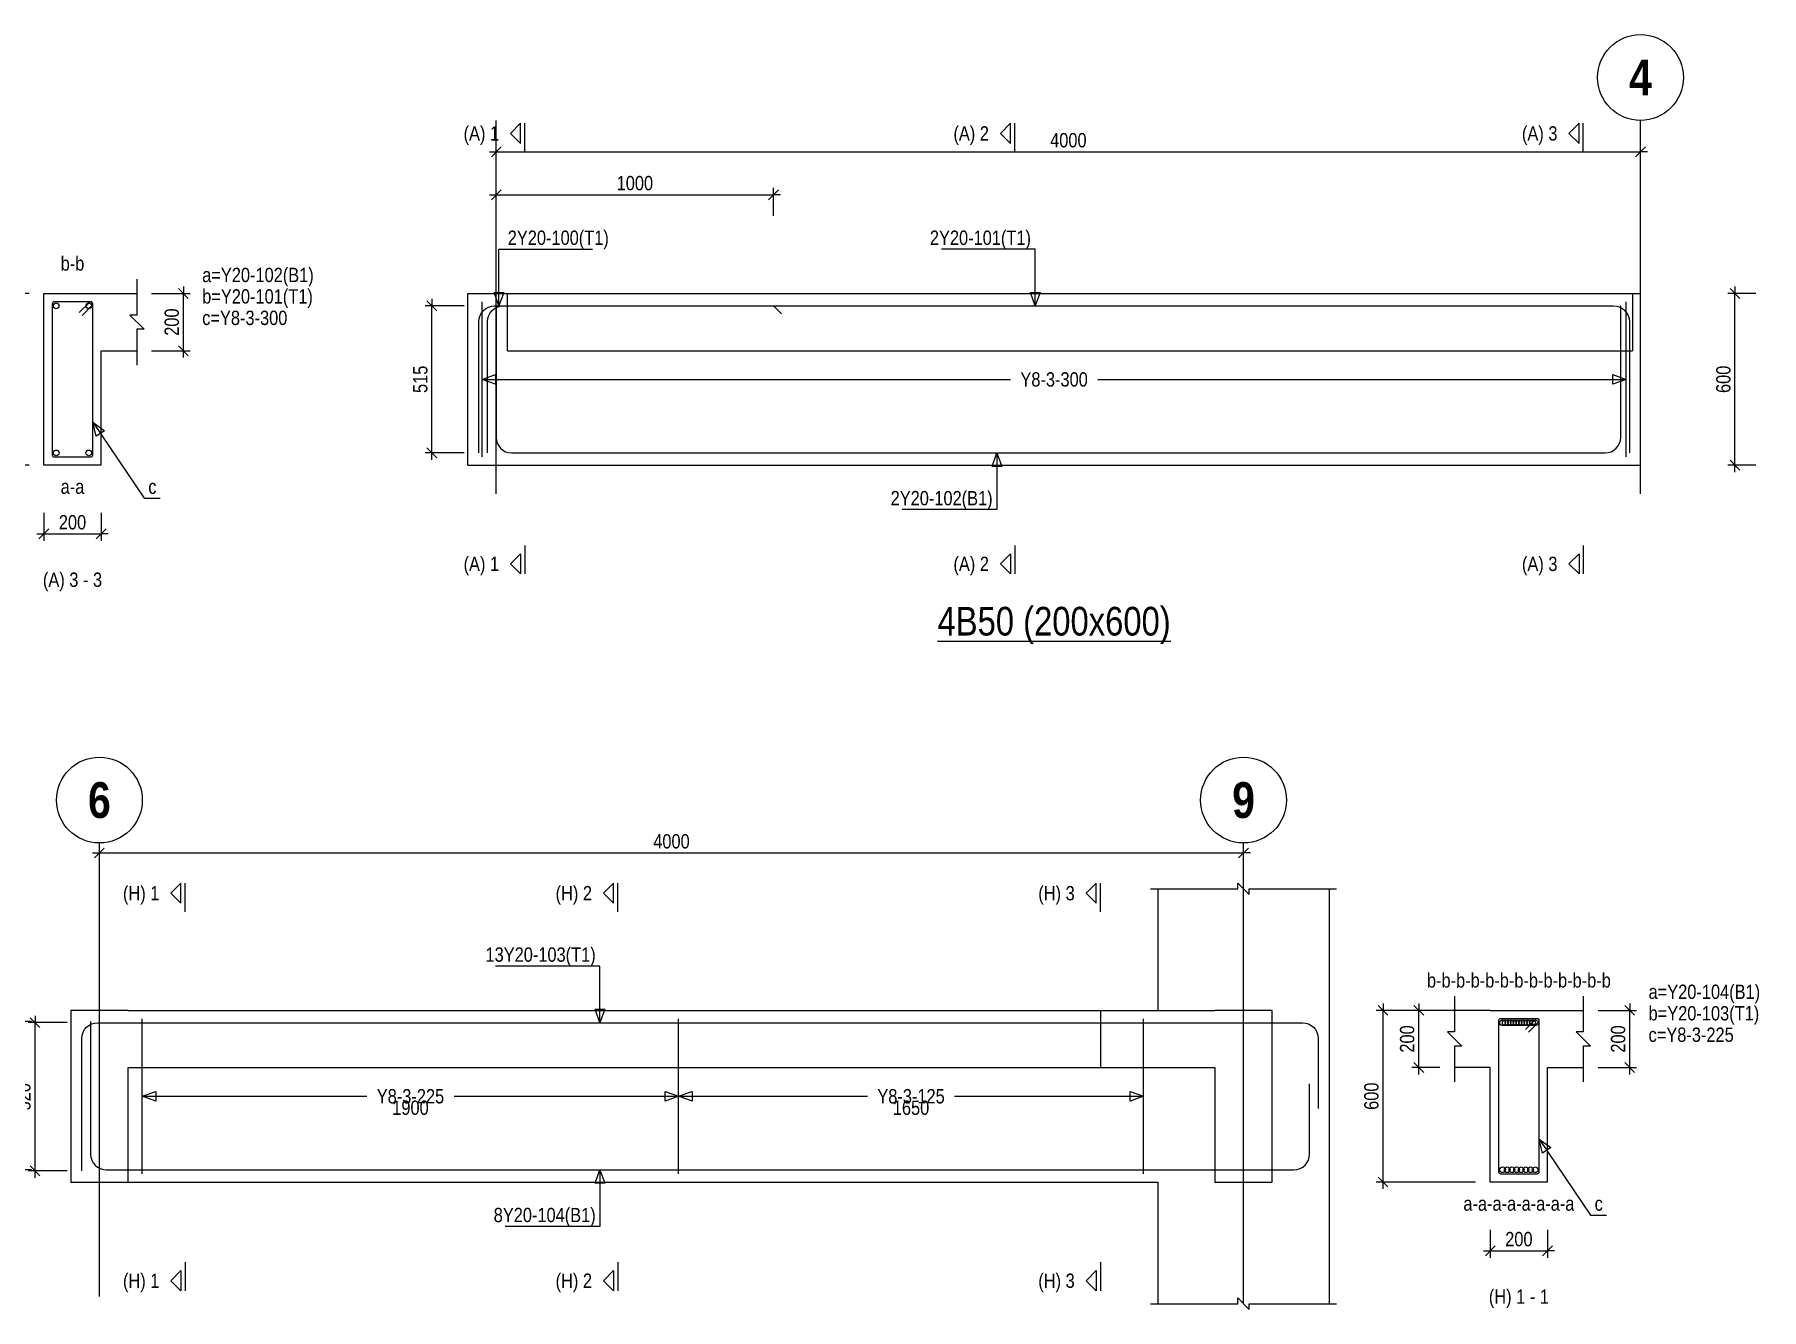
# Model space of a CAD drawing. Extents: x 0 to 206258, y -403073 to 0.
# Drawn here: x 27556 to 39630, y -369754 to -360844 of the extents above; entities that cross this region are included whole.
import ezdxf
from ezdxf.enums import TextEntityAlignment as Align
from ezdxf.lldxf.tags import DXFTag

# ---------------------------------------------------------------- set-up
doc = ezdxf.new("R2010")
doc.units = 0
doc.header["$LTSCALE"] = 1000
for name, color, linetype in [('Axis Circle(Dir 2)', 150, 'Continuous'), ('Axis Label(Dir 1)', 7, 'Continuous'), ('Axis Line(Dir 2)', 150, 'CENTER2'), ('Break Line', 5, 'Continuous'), ('Dimension Line', 5, 'Continuous'), ('Dimension Text', 5, 'Continuous'), ('Front Elevation Line', 40, 'Continuous'), ('Leader Line', 5, 'Continuous'), ('Link Line', 3, 'Continuous'), ('Rebar Kink', 4, 'Continuous'), ('Rebar Label', 6, 'Continuous'), ('Rebar Line', 7, 'Continuous'), ('Section Label', 1, 'Continuous'), ('Section Line', 1, 'Continuous'), ('Top Rebar Label', 6, 'Continuous'), ('Top Rebar Line', 7, 'Continuous')]:
    doc.layers.add(name, color=color, linetype=linetype)
for name, color, linetype, true_color in [('Back Elevation Line', 191, 'HIDDEN2', 0xd4aaff), ('Beam Label(D)', 94, 'Continuous', 0x008100), ('Beam Line(D)', 112, 'Continuous', 0x00bd5e), ('Link Label', 94, 'Continuous', 0x008100)]:
    doc.layers.add(name, color=color, linetype=linetype, true_color=true_color)
doc.styles.add('Axis Label(Dir 1)', font='ARIALNB.TTF', dxfattribs={"height": 250})
doc.styles.add('Beam Label(D)', font='ARIALN.TTF', dxfattribs={"height": 200})
doc.styles.add('Dimension Text', font='ARIALN.TTF', dxfattribs={"height": 100})
doc.styles.add('Link Label', font='ARIALN.TTF', dxfattribs={"height": 100})
doc.styles.add('Rebar Label', font='ARIALN.TTF', dxfattribs={"height": 100})
doc.styles.add('Section Label', font='ARIALN.TTF', dxfattribs={"height": 100})
doc.styles.add('Top Rebar Label', font='ARIALN.TTF', dxfattribs={"height": 100})
tags = doc.linetypes.add('CENTER2', pattern=[1.125, 0.75, -0.125, 0.125, -0.125]).pattern_tags.tags
tags[10:11] = [DXFTag(74, 4), DXFTag(75, 0), DXFTag(340, '0'), DXFTag(46, 0.0), DXFTag(50, 0.0), DXFTag(44, 0.0), DXFTag(45, 0.0)]
tags[8:9] = [DXFTag(74, 4), DXFTag(75, 0), DXFTag(340, '0'), DXFTag(46, 0.0), DXFTag(50, 0.0), DXFTag(44, 0.0), DXFTag(45, 0.0)]
tags[6:7] = [DXFTag(74, 4), DXFTag(75, 0), DXFTag(340, '0'), DXFTag(46, 0.0), DXFTag(50, 0.0), DXFTag(44, 0.0), DXFTag(45, 0.0)]
tags[4:5] = [DXFTag(74, 4), DXFTag(75, 0), DXFTag(340, '0'), DXFTag(46, 0.0), DXFTag(50, 0.0), DXFTag(44, 0.0), DXFTag(45, 0.0)]
tags = doc.linetypes.add('HIDDEN2', pattern=[0.1875, 0.125, -0.0625]).pattern_tags.tags
tags[6:7] = [DXFTag(74, 4), DXFTag(75, 0), DXFTag(340, '0'), DXFTag(46, 0.0), DXFTag(50, 0.0), DXFTag(44, 0.0), DXFTag(45, 0.0)]
tags[4:5] = [DXFTag(74, 4), DXFTag(75, 0), DXFTag(340, '0'), DXFTag(46, 0.0), DXFTag(50, 0.0), DXFTag(44, 0.0), DXFTag(45, 0.0)]
doc.dimstyles.new('BEAM', dxfattribs={"dimtxt": 100, "dimasz": 30, "dimexe": 48.3, "dimexo": 103.5, "dimgap": 30, "dimtad": 1, "dimtoh": 1, "dimdec": 1, "dimlfac": 0.5, "dimdsep": 46, "dimtxsty": 'Dimension Text', "dimblk": 'PCDIM_TICK', "dimcen": 0.09, "dimclrd": 5, "dimclre": 5, "dimclrt": 5, "dimadec": 1, "dimazin": 0, "dimtp": 1, "dimtm": 1, "dimtfac": 1, "dimtdec": 4, "dimtofl": 0, "dimtmove": 0, "dimatfit": 3, "dimfxl": 1, "dimtolj": 1, "dimtzin": 0, "dimarcsym": 0})

# ---------------------------------------------------------------- blocks, each defined once
blk = doc.blocks.new('PCDIM_TICK')
at = {"layer": 'Dimension Line', "color": 0, "transparency": 33554687}
for p, q in [((1.15, 1.15), (-1.15, -1.15)), ((1.61, 0), (0, 0))]:
    blk.add_line(p, q, dxfattribs=at)
blk = doc.blocks.new('*U4277')
at = {"layer": 'Dimension Line', "color": 5, "true_color": 0x0000ff, "transparency": 16777216}
for p, q in [((28374, -362654), (28644, -362654)), ((28596, -363054), (28596, -362654)), ((28374, -363054), (28644, -363054))]:
    blk.add_line(p, q, dxfattribs=at)
at = {"layer": 'Dimension Line', "color": 5, "true_color": 0x0000ff, "transparency": 16777216, "xscale": 30, "yscale": 30}
for p, rotation in [((28596, -362654), 89.99999999999447), ((28596, -363054), 269.9999999999834)]:
    blk.add_blockref('PCDIM_TICK', p, dxfattribs=dict(at, rotation=rotation))
at = {"layer": 'Dimension Line', "color": 5, "true_color": 0x0000ff, "transparency": 16777216, "insert": (28566, -362854), "char_height": 100, "width": 182.77, "attachment_point": 8, "rotation": 90, "style": 'Dimension Text'}
blk.add_mtext('200', dxfattribs=at)
blk = doc.blocks.new('*U4278')
at = {"layer": 'Dimension Line', "color": 5, "true_color": 0x0000ff, "transparency": 16777216}
for p, q in [((27517, -362654), (27323, -362654)), ((27371, -363854), (27371, -362654)), ((27517, -363854), (27323, -363854))]:
    blk.add_line(p, q, dxfattribs=at)
at = {"layer": 'Dimension Line', "color": 5, "true_color": 0x0000ff, "transparency": 16777216, "xscale": 30, "yscale": 30}
for p, rotation in [((27371, -362654), 89.99999999999447), ((27371, -363854), 269.9999999999834)]:
    blk.add_blockref('PCDIM_TICK', p, dxfattribs=dict(at, rotation=rotation))
at = {"layer": 'Dimension Line', "color": 5, "true_color": 0x0000ff, "transparency": 16777216, "insert": (27341, -363254), "char_height": 100, "width": 181.97, "attachment_point": 8, "rotation": 90, "style": 'Dimension Text'}
blk.add_mtext('600', dxfattribs=at)
blk = doc.blocks.new('*U4279')
at = {"layer": 'Dimension Line', "color": 5, "true_color": 0x0000ff, "transparency": 16777216}
for p, q in [((27621, -364188), (27621, -364383)), ((28021, -364188), (28021, -364383)), ((27621, -364334), (28021, -364334))]:
    blk.add_line(p, q, dxfattribs=at)
at = {"layer": 'Dimension Line', "color": 5, "true_color": 0x0000ff, "transparency": 16777216, "xscale": 30, "yscale": 30, "rotation": 180.0000000000004}
blk.add_blockref('PCDIM_TICK', (27621, -364334), dxfattribs=at)
at = {"layer": 'Dimension Line', "color": 5, "true_color": 0x0000ff, "transparency": 16777216, "xscale": 30, "yscale": 30}
blk.add_blockref('PCDIM_TICK', (28021, -364334), dxfattribs=at)
at = {"layer": 'Dimension Line', "color": 5, "true_color": 0x0000ff, "transparency": 16777216, "insert": (27821, -364304), "char_height": 100, "width": 182.77, "attachment_point": 8, "style": 'Dimension Text'}
blk.add_mtext('200', dxfattribs=at)
blk = doc.blocks.new('*U4280')
at = {"layer": 'Dimension Line', "color": 5, "true_color": 0x0000ff, "transparency": 16777216}
for p, q in [((30784, -362111), (30784, -361916)), ((30784, -361964), (32722, -361964)), ((32722, -362111), (32722, -361916))]:
    blk.add_line(p, q, dxfattribs=at)
at = {"layer": 'Dimension Line', "color": 5, "true_color": 0x0000ff, "transparency": 16777216, "xscale": 30, "yscale": 30, "rotation": 180.0000000000004}
blk.add_blockref('PCDIM_TICK', (30784, -361964), dxfattribs=at)
at = {"layer": 'Dimension Line', "color": 5, "true_color": 0x0000ff, "transparency": 16777216, "xscale": 30, "yscale": 30}
blk.add_blockref('PCDIM_TICK', (32722, -361964), dxfattribs=at)
at = {"layer": 'Dimension Line', "color": 5, "true_color": 0x0000ff, "transparency": 16777216, "insert": (31753, -361934), "char_height": 100, "width": 238.4, "attachment_point": 8, "style": 'Dimension Text'}
blk.add_mtext('1000', dxfattribs=at)
blk = doc.blocks.new('*U4281')
at = {"layer": 'Dimension Line', "color": 5, "true_color": 0x0000ff, "transparency": 16777216}
for p, q in [((30559, -362740), (30286, -362740)), ((30334, -363768), (30334, -362740)), ((30559, -363768), (30286, -363768))]:
    blk.add_line(p, q, dxfattribs=at)
at = {"layer": 'Dimension Line', "color": 5, "true_color": 0x0000ff, "transparency": 16777216, "xscale": 30, "yscale": 30}
for p, rotation in [((30334, -362740), 89.99999999999447), ((30334, -363768), 269.9999999999834)]:
    blk.add_blockref('PCDIM_TICK', p, dxfattribs=dict(at, rotation=rotation))
at = {"layer": 'Dimension Line', "color": 5, "true_color": 0x0000ff, "transparency": 16777216, "insert": (30304, -363254), "char_height": 100, "width": 182.37, "attachment_point": 8, "rotation": 90, "style": 'Dimension Text'}
blk.add_mtext('515', dxfattribs=at)
blk = doc.blocks.new('*U4282')
at = {"layer": 'Dimension Line', "color": 5, "true_color": 0x0000ff, "transparency": 16777216}
for p, q in [((30784, -361811), (30784, -361616)), ((38784, -361811), (38784, -361616)), ((30784, -361664), (38784, -361664))]:
    blk.add_line(p, q, dxfattribs=at)
at = {"layer": 'Dimension Line', "color": 5, "true_color": 0x0000ff, "transparency": 16777216, "xscale": 30, "yscale": 30, "rotation": 180.0000000000004}
blk.add_blockref('PCDIM_TICK', (30784, -361664), dxfattribs=at)
at = {"layer": 'Dimension Line', "color": 5, "true_color": 0x0000ff, "transparency": 16777216, "xscale": 30, "yscale": 30}
blk.add_blockref('PCDIM_TICK', (38784, -361664), dxfattribs=at)
at = {"layer": 'Dimension Line', "color": 5, "true_color": 0x0000ff, "transparency": 16777216, "insert": (34784, -361634), "char_height": 100, "width": 249.2, "attachment_point": 8, "style": 'Dimension Text'}
blk.add_mtext('4000', dxfattribs=at)
blk = doc.blocks.new('*U4284')
at = {"layer": 'Dimension Line', "color": 5, "true_color": 0x0000ff, "transparency": 16777216}
for p, q in [((39591, -362654), (39396, -362654)), ((39445, -363854), (39445, -362654)), ((39591, -363854), (39396, -363854))]:
    blk.add_line(p, q, dxfattribs=at)
at = {"layer": 'Dimension Line', "color": 5, "true_color": 0x0000ff, "transparency": 16777216, "xscale": 30, "yscale": 30}
for p, rotation in [((39445, -362654), 89.99999999999447), ((39445, -363854), 269.9999999999834)]:
    blk.add_blockref('PCDIM_TICK', p, dxfattribs=dict(at, rotation=rotation))
at = {"layer": 'Dimension Line', "color": 5, "true_color": 0x0000ff, "transparency": 16777216, "insert": (39415, -363254), "char_height": 100, "width": 181.97, "attachment_point": 8, "rotation": 90, "style": 'Dimension Text'}
blk.add_mtext('600', dxfattribs=at)
blk = doc.blocks.new('*U4322')
at = {"layer": 'Dimension Line', "color": 5, "true_color": 0x0000ff, "transparency": 16777216}
for p, q in [((27784, -367750), (27511, -367750)), ((27559, -368786), (27559, -367750)), ((27784, -368786), (27511, -368786))]:
    blk.add_line(p, q, dxfattribs=at)
at = {"layer": 'Dimension Line', "color": 5, "true_color": 0x0000ff, "transparency": 16777216, "xscale": 30, "yscale": 30}
for p, rotation in [((27559, -367750), 89.99999999999447), ((27559, -368786), 269.9999999999834)]:
    blk.add_blockref('PCDIM_TICK', p, dxfattribs=dict(at, rotation=rotation))
at = {"layer": 'Dimension Line', "color": 5, "true_color": 0x0000ff, "transparency": 16777216, "insert": (27529, -368268), "char_height": 100, "width": 181.5, "attachment_point": 8, "rotation": 90, "style": 'Dimension Text'}
blk.add_mtext('520', dxfattribs=at)
blk = doc.blocks.new('*U4323')
at = {"layer": 'Dimension Line', "color": 5, "true_color": 0x0000ff, "transparency": 16777216}
for p, q in [((27534, -367742), (27261, -367742)), ((27309, -368778), (27309, -367742)), ((27534, -368778), (27261, -368778))]:
    blk.add_line(p, q, dxfattribs=at)
at = {"layer": 'Dimension Line', "color": 5, "true_color": 0x0000ff, "transparency": 16777216, "xscale": 30, "yscale": 30}
for p, rotation in [((27309, -367742), 89.99999999999447), ((27309, -368778), 269.9999999999834)]:
    blk.add_blockref('PCDIM_TICK', p, dxfattribs=dict(at, rotation=rotation))
at = {"layer": 'Dimension Line', "color": 5, "true_color": 0x0000ff, "transparency": 16777216, "insert": (27279, -368260), "char_height": 100, "width": 181.5, "attachment_point": 8, "rotation": 90, "style": 'Dimension Text'}
blk.add_mtext('520', dxfattribs=at)
blk = doc.blocks.new('*U4324')
at = {"layer": 'Dimension Line', "color": 5, "true_color": 0x0000ff, "transparency": 16777216}
for p, q in [((28009, -366711), (28009, -366516)), ((28009, -366564), (36009, -366564)), ((36009, -366711), (36009, -366516))]:
    blk.add_line(p, q, dxfattribs=at)
at = {"layer": 'Dimension Line', "color": 5, "true_color": 0x0000ff, "transparency": 16777216, "xscale": 30, "yscale": 30, "rotation": 180.0000000000004}
blk.add_blockref('PCDIM_TICK', (28009, -366564), dxfattribs=at)
at = {"layer": 'Dimension Line', "color": 5, "true_color": 0x0000ff, "transparency": 16777216, "xscale": 30, "yscale": 30}
blk.add_blockref('PCDIM_TICK', (36009, -366564), dxfattribs=at)
at = {"layer": 'Dimension Line', "color": 5, "true_color": 0x0000ff, "transparency": 16777216, "insert": (32009, -366534), "char_height": 100, "width": 249.2, "attachment_point": 8, "style": 'Dimension Text'}
blk.add_mtext('4000', dxfattribs=at)
blk = doc.blocks.new('*U4325')
at = {"layer": 'Dimension Line', "color": 5, "true_color": 0x0000ff, "transparency": 16777216}
for p, q in [((38488, -367664), (38757, -367664)), ((38709, -368064), (38709, -367664)), ((38488, -368064), (38757, -368064))]:
    blk.add_line(p, q, dxfattribs=at)
at = {"layer": 'Dimension Line', "color": 5, "true_color": 0x0000ff, "transparency": 16777216, "xscale": 30, "yscale": 30}
for p, rotation in [((38709, -367664), 89.99999999999447), ((38709, -368064), 269.9999999999834)]:
    blk.add_blockref('PCDIM_TICK', p, dxfattribs=dict(at, rotation=rotation))
at = {"layer": 'Dimension Line', "color": 5, "true_color": 0x0000ff, "transparency": 16777216, "insert": (38679, -367864), "char_height": 100, "width": 182.77, "attachment_point": 8, "rotation": 90, "style": 'Dimension Text'}
blk.add_mtext('200', dxfattribs=at)
blk = doc.blocks.new('*U4326')
at = {"layer": 'Dimension Line', "color": 5, "true_color": 0x0000ff, "transparency": 16777216}
for p, q in [((37381, -367664), (37186, -367664)), ((37234, -368064), (37234, -367664)), ((37381, -368064), (37186, -368064))]:
    blk.add_line(p, q, dxfattribs=at)
at = {"layer": 'Dimension Line', "color": 5, "true_color": 0x0000ff, "transparency": 16777216, "xscale": 30, "yscale": 30}
for p, rotation in [((37234, -367664), 89.99999999999447), ((37234, -368064), 269.9999999999834)]:
    blk.add_blockref('PCDIM_TICK', p, dxfattribs=dict(at, rotation=rotation))
at = {"layer": 'Dimension Line', "color": 5, "true_color": 0x0000ff, "transparency": 16777216, "insert": (37204, -367864), "char_height": 100, "width": 182.77, "attachment_point": 8, "rotation": 90, "style": 'Dimension Text'}
blk.add_mtext('200', dxfattribs=at)
blk = doc.blocks.new('*U4327')
at = {"layer": 'Dimension Line', "color": 5, "true_color": 0x0000ff, "transparency": 16777216}
for p, q in [((37631, -367664), (36936, -367664)), ((36984, -368864), (36984, -367664)), ((37631, -368864), (36936, -368864))]:
    blk.add_line(p, q, dxfattribs=at)
at = {"layer": 'Dimension Line', "color": 5, "true_color": 0x0000ff, "transparency": 16777216, "xscale": 30, "yscale": 30}
for p, rotation in [((36984, -367664), 89.99999999999447), ((36984, -368864), 269.9999999999834)]:
    blk.add_blockref('PCDIM_TICK', p, dxfattribs=dict(at, rotation=rotation))
at = {"layer": 'Dimension Line', "color": 5, "true_color": 0x0000ff, "transparency": 16777216, "insert": (36954, -368264), "char_height": 100, "width": 181.97, "attachment_point": 8, "rotation": 90, "style": 'Dimension Text'}
blk.add_mtext('600', dxfattribs=at)
blk = doc.blocks.new('*U4328')
at = {"layer": 'Dimension Line', "color": 5, "true_color": 0x0000ff, "transparency": 16777216}
for p, q in [((37734, -369198), (37734, -369393)), ((38134, -369198), (38134, -369393)), ((37734, -369344), (38134, -369344))]:
    blk.add_line(p, q, dxfattribs=at)
at = {"layer": 'Dimension Line', "color": 5, "true_color": 0x0000ff, "transparency": 16777216, "xscale": 30, "yscale": 30, "rotation": 180.0000000000004}
blk.add_blockref('PCDIM_TICK', (37734, -369344), dxfattribs=at)
at = {"layer": 'Dimension Line', "color": 5, "true_color": 0x0000ff, "transparency": 16777216, "xscale": 30, "yscale": 30}
blk.add_blockref('PCDIM_TICK', (38134, -369344), dxfattribs=at)
at = {"layer": 'Dimension Line', "color": 5, "true_color": 0x0000ff, "transparency": 16777216, "insert": (37934, -369314), "char_height": 100, "width": 182.77, "attachment_point": 8, "style": 'Dimension Text'}
blk.add_mtext('200', dxfattribs=at)

msp = doc.modelspace()

# ---------------------------------------------------------------- linework, layer by layer
at = {"layer": 'Axis Circle(Dir 2)', "transparency": 33554687}
for centre in [(38784.411, -361144.284), (28009.055, -366194.284), (36009.055, -366194.284)]:
    msp.add_circle(centre, 300, dxfattribs=at)
at = {"layer": 'Axis Line(Dir 2)', "transparency": 33554687}
for points in [[(30784.411, -364054.284), (30784.411, -361444.284)], [(38784.411, -364054.284), (38784.411, -361444.284)], [(28009.055, -369664.284), (28009.055, -366494.284)], [(36009.055, -369714.284), (36009.055, -366494.284)]]:
    msp.add_lwpolyline(points, dxfattribs=at)
at = {"layer": 'Back Elevation Line', "transparency": 33554687}
for points in [[(30862.227, -363054.284), (30862.227, -362654.284), (38728.321, -362654.284), (38728.321, -363054.284)], [(30862.227, -363054.284), (38728.321, -363054.284)], [(28209.055, -367664.284), (27809.055, -367664.284)], [(27809.055, -367664.284), (27809.055, -368864.284)], [(28209.055, -367664.284), (35009.055, -367664.284), (35009.055, -368064.284)], [(28209.055, -368864.284), (28209.055, -368064.284)], [(28209.055, -368064.284), (35009.055, -368064.284)], [(27809.055, -368864.284), (28209.055, -368864.284)]]:
    msp.add_lwpolyline(points, dxfattribs=at)
at = {"layer": 'Beam Line(D)', "transparency": 33554687}
for points in [[(27620.978, -362654.284), (28020.978, -362654.284)], [(28020.978, -363854.284), (27620.978, -363854.284), (27620.978, -362654.284)], [(28020.978, -362654.284), (28020.978, -362654.284)], [(28020.978, -362654.284), (28270.978, -362654.284)], [(30584.411, -362654.284), (38784.411, -362654.284)], [(30584.411, -363854.284), (30584.411, -362654.284)], [(38784.411, -362654.284), (38784.411, -362654.284)], [(28020.978, -363854.284), (28020.978, -363054.284), (28270.978, -363054.284)], [(30584.411, -363854.284), (38784.411, -363854.284)], [(38784.411, -363854.284), (38784.411, -363854.284)], [(35409.055, -366814.284), (35409.055, -367664.284)], [(36609.055, -367664.284), (36609.055, -366814.284)], [(27809.055, -367664.284), (27809.055, -368864.284)], [(28209.055, -367664.284), (27809.055, -367664.284)], [(28209.055, -367664.284), (35409.055, -367664.284)], [(36609.055, -369714.284), (36609.055, -367664.284)], [(37734.055, -367664.284), (37484.055, -367664.284)], [(37734.055, -367664.284), (38134.055, -367664.284)], [(37734.055, -367664.284), (37734.055, -367664.284)], [(38134.055, -367664.284), (38134.055, -367664.284)], [(38134.055, -367664.284), (38384.055, -367664.284)], [(38134.055, -368864.284), (37734.055, -368864.284), (37734.055, -368064.284), (37484.055, -368064.284)], [(38134.055, -368864.284), (38134.055, -368064.284), (38384.055, -368064.284)], [(27809.055, -368864.284), (28209.055, -368864.284)], [(28209.055, -368864.284), (35409.055, -368864.284)], [(35409.055, -368864.284), (35409.055, -369714.284)]]:
    msp.add_lwpolyline(points, dxfattribs=at)
at = {"layer": 'Break Line', "transparency": 33554687}
for points in [[(28270.978, -362554.284), (28270.978, -362804.284), (28220.978, -362804.284), (28320.978, -362904.284), (28270.978, -362904.284), (28270.978, -363154.284)], [(35359.055, -366814.284), (35969.055, -366814.284), (35969.055, -366774.284), (36049.055, -366854.284), (36049.055, -366814.284), (36659.055, -366814.284)], [(37484.055, -367564.284), (37484.055, -367814.284), (37434.055, -367814.284), (37534.055, -367914.284), (37484.055, -367914.284), (37484.055, -368164.284)], [(38384.055, -367564.284), (38384.055, -367814.284), (38334.055, -367814.284), (38434.055, -367914.284), (38384.055, -367914.284), (38384.055, -368164.284)], [(35359.055, -369714.284), (35969.055, -369714.284), (35969.055, -369674.284), (36049.055, -369754.284), (36049.055, -369714.284), (36659.055, -369714.284)]]:
    msp.add_lwpolyline(points, dxfattribs=at)
at = {"layer": 'Front Elevation Line', "transparency": 33554687}
for points in [[(28209.055, -367664.284), (27809.055, -367664.284)], [(27809.055, -367664.284), (27809.055, -368864.284)], [(28209.055, -367664.284), (35809.055, -367664.284)], [(36209.055, -367664.284), (35809.055, -367664.284)], [(36209.055, -368864.284), (36209.055, -367664.284)], [(28209.055, -368864.284), (28209.055, -368064.284)], [(28209.055, -368064.284), (35809.055, -368064.284)], [(35809.055, -368064.284), (35809.055, -368864.284)], [(27809.055, -368864.284), (28209.055, -368864.284)], [(35809.055, -368864.284), (36209.055, -368864.284)]]:
    msp.add_lwpolyline(points, dxfattribs=at)
at = {"layer": 'Leader Line', "transparency": 33554687}
for points in [[(30802.411, -362740.284), (30802.411, -362344.284), (31457.402, -362344.284)], [(34552.411, -362740.284), (34552.411, -362344.284), (33897.419, -362344.284)], [(30768.209, -362646.314), (30836.613, -362646.314), (30802.411, -362740.284), (30768.209, -362646.314)], [(34518.209, -362646.314), (34586.613, -362646.314), (34552.411, -362740.284), (34518.209, -362646.314)], [(30684.411, -363254.284), (30778.38, -363220.082), (30778.38, -363288.486), (30684.411, -363254.284), (34379.767, -363254.284)], [(34989.055, -363254.284), (38684.411, -363254.284), (38590.441, -363288.486), (38590.441, -363220.082), (38684.411, -363254.284)], [(28043.918, -363613.008), (27987.234, -363651.297), (27962.978, -363554.283), (28043.918, -363613.008)], [(27962.978, -363554.283), (28320.978, -364084.284), (28434.108, -364084.284)], [(34284.41, -363768.284), (34284.411, -364164.284), (33621.737, -364164.284)], [(34318.613, -363862.253), (34250.209, -363862.253), (34284.41, -363768.284), (34318.613, -363862.253)], [(31509.055, -367750.284), (31509.055, -367354.284), (30777.697, -367354.284)], [(31474.853, -367656.314), (31543.257, -367656.314), (31509.055, -367750.284), (31474.853, -367656.314)], [(28309.055, -368264.284), (28403.024, -368230.082), (28403.024, -368298.486), (28309.055, -368264.284), (29879.411, -368264.284)], [(30488.699, -368264.284), (32059.055, -368264.284), (31965.086, -368298.486), (31965.086, -368230.082), (32059.055, -368264.284)], [(32059.055, -368264.284), (32153.024, -368230.082), (32153.024, -368298.486), (32059.055, -368264.284), (33379.411, -368264.284)], [(33988.699, -368264.284), (35309.055, -368264.284), (35215.086, -368298.486), (35215.086, -368230.082), (35309.055, -368264.284)], [(38156.996, -368623.008), (38100.311, -368661.297), (38076.055, -368564.283), (38156.996, -368623.008)], [(38076.055, -368564.283), (38434.055, -369094.284), (38547.185, -369094.284)], [(31509.055, -368778.284), (31509.055, -369174.284), (30846.381, -369174.284)], [(31543.257, -368872.253), (31474.853, -368872.253), (31509.055, -368778.284), (31543.257, -368872.253)]]:
    msp.add_lwpolyline(points, dxfattribs=at)
at = {"layer": 'Link Line', "transparency": 33554687}
for p, q in [((30684.411, -363796.284), (30684.411, -362712.284)), ((38684.411, -363796.284), (38684.411, -362712.284)), ((28309.055, -368806.284), (28309.055, -367722.284)), ((32059.055, -368806.284), (32059.055, -367722.284)), ((35309.055, -368806.284), (35309.055, -367722.284))]:
    msp.add_line(p, q, dxfattribs=at)
for points in [[(27888.167, -362806.894), (27958.878, -362736.183, 0.668178638), (27948.978, -362712.284), (27692.978, -362712.284, 0.414213562), (27678.978, -362726.284), (27678.978, -363782.284, 0.414213562), (27692.978, -363796.284), (27948.978, -363796.284, 0.414213562), (27962.978, -363782.284), (27962.978, -362726.284, 0.668178638), (27939.079, -362716.384), (27868.368, -362787.095)], [(38001.244, -367816.894), (38071.955, -367746.183, 0.668178638), (38062.055, -367722.284), (37806.055, -367722.284, 0.414213562), (37792.055, -367736.284), (37792.055, -368792.284, 0.414213562), (37806.055, -368806.284), (38062.055, -368806.284, 0.414213562), (38076.055, -368792.284), (38076.055, -367736.284, 0.668178638), (38052.156, -367726.384), (37981.445, -367797.095)]]:
    msp.add_lwpolyline(points, format="xyb", dxfattribs=at)
at = {"layer": 'Rebar Kink', "transparency": 33554687}
msp.add_line((32778.979, -362796.852), (32722.411, -362740.284), dxfattribs=at)
at = {"layer": 'Rebar Line', "transparency": 33554687}
for points in [[(30782.411, -362740.284), (30782.411, -363658.328, 0.414213562), (30892.366, -363768.284), (38536.455, -363768.284, 0.414213562), (38646.411, -363658.328), (38646.411, -362740.284)], [(27947.055, -367742.284), (27947.055, -368668.328, 0.414213562), (28057.011, -368778.284), (36361.099, -368778.284, 0.414213562), (36471.055, -368668.328), (36471.055, -368178.284)]]:
    msp.add_lwpolyline(points, format="xyb", dxfattribs=at)
for centre in [(27706.978, -362740.284), (27934.978, -362740.284), (27706.978, -363768.284), (27934.978, -363768.284), (37820.055, -367750.284), (37839.055, -367750.284), (37858.055, -367750.284), (37877.055, -367750.284), (37896.055, -367750.284), (37915.055, -367750.284), (37934.055, -367750.284), (37953.055, -367750.284), (37972.055, -367750.284), (37991.055, -367750.284), (38010.055, -367750.284), (38029.055, -367750.284), (38048.055, -367750.284), (37820.055, -368778.284), (37852.627, -368778.284), (37885.198, -368778.284), (37917.77, -368778.284), (37950.341, -368778.284), (37982.912, -368778.284), (38015.484, -368778.284), (38048.055, -368778.284)]:
    msp.add_circle(centre, 20, dxfattribs=at)
at = {"layer": 'Section Line', "transparency": 33554687}
for points in [[(30954.411, -361464.284), (30883.7, -361534.994), (30954.411, -361605.705), (30954.411, -361464.284)], [(30984.411, -361664.284), (30984.411, -361464.284)], [(34379.411, -361464.284), (34308.7, -361534.994), (34379.411, -361605.705), (34379.411, -361464.284)], [(34409.411, -361664.284), (34409.411, -361464.284)], [(38354.411, -361464.284), (38283.7, -361534.994), (38354.411, -361605.705), (38354.411, -361464.284)], [(38384.411, -361664.284), (38384.411, -361464.284)], [(30954.411, -364614.284), (30954.411, -364614.284), (30883.7, -364543.573), (30954.411, -364472.862), (30954.411, -364614.284)], [(30984.411, -364414.284), (30984.411, -364614.284)], [(34379.411, -364614.284), (34379.411, -364614.284), (34308.7, -364543.573), (34379.411, -364472.862), (34379.411, -364614.284)], [(34409.411, -364414.284), (34409.411, -364614.284)], [(38354.411, -364614.284), (38354.411, -364614.284), (38283.7, -364543.573), (38354.411, -364472.862), (38354.411, -364614.284)], [(38384.411, -364414.284), (38384.411, -364614.284)], [(28579.055, -366774.284), (28508.344, -366844.994), (28579.055, -366915.705), (28579.055, -366774.284)], [(28609.055, -366974.284), (28609.055, -366774.284)], [(31604.055, -366774.284), (31533.344, -366844.994), (31604.055, -366915.705), (31604.055, -366774.284)], [(31634.055, -366974.284), (31634.055, -366774.284)], [(34979.055, -366774.284), (34908.344, -366844.994), (34979.055, -366915.705), (34979.055, -366774.284)], [(35009.055, -366974.284), (35009.055, -366774.284)], [(28609.055, -369424.284), (28609.055, -369624.284)], [(31634.055, -369424.284), (31634.055, -369624.284)], [(35009.055, -369424.284), (35009.055, -369624.284)], [(28579.055, -369624.284), (28579.055, -369624.284), (28508.344, -369553.573), (28579.055, -369482.862), (28579.055, -369624.284)], [(31604.055, -369624.284), (31604.055, -369624.284), (31533.344, -369553.573), (31604.055, -369482.862), (31604.055, -369624.284)], [(34979.055, -369624.284), (34979.055, -369624.284), (34908.344, -369553.573), (34979.055, -369482.862), (34979.055, -369624.284)]]:
    msp.add_lwpolyline(points, dxfattribs=at)
at = {"layer": 'Top Rebar Line', "transparency": 33554687}
for points in [[(30662.411, -363768.284), (30662.411, -362850.239, -0.414213562), (30772.366, -362740.284), (32722.411, -362740.284)], [(30722.411, -363768.284), (30722.411, -362850.239, -0.414213562), (30832.366, -362740.284), (38596.455, -362740.284, -0.414213562), (38706.411, -362850.239), (38706.411, -363768.284)], [(27887.055, -368786.284), (27887.055, -367860.239, -0.414213562), (27997.011, -367750.284), (36421.099, -367750.284, -0.414213562), (36531.055, -367860.239), (36531.055, -368350.284)]]:
    msp.add_lwpolyline(points, format="xyb", dxfattribs=at)

# ---------------------------------------------------------------- texts
at = {"layer": 'Axis Label(Dir 1)', "transparency": 33554687, "style": 'Axis Label(Dir 1)'}
for s, p in [('4', (38784.411, -361144.284)), ('6', (28009.055, -366194.284)), ('9', (36009.055, -366194.284))]:
    msp.add_text(s, height=250, dxfattribs=at).set_placement(p, align=Align.MIDDLE_CENTER)
at = {"layer": 'Beam Label(D)', "transparency": 33554687, "style": 'Beam Label(D)'}
msp.add_text('%%U4B50 (200x600)', height=200, dxfattribs=at).set_placement((34684.411, -364844.284), align=Align.TOP_CENTER)
at = {"layer": 'Dimension Text', "transparency": 33554687, "style": 'Dimension Text'}
for s, p in [('1900', (30184.055, -368294.284)), ('1650', (33684.055, -368294.284))]:
    msp.add_text(s, height=100, dxfattribs=at).set_placement(p, align=Align.TOP_CENTER)
at = {"layer": 'Link Label', "transparency": 33554687, "style": 'Link Label'}
for s, p in [(' c=Y8-3-300', (28695.978, -362874.284)), ('c', (28350.978, -364054.284)), (' c=Y8-3-225', (38809.055, -367884.284)), ('c', (38464.055, -369064.284))]:
    msp.add_text(s, height=100, dxfattribs=at).set_placement(p)
for s, p in [('Y8-3-300', (34684.411, -363254.284)), ('Y8-3-225', (30184.055, -368264.284)), ('Y8-3-125', (33684.055, -368264.284))]:
    msp.add_text(s, height=100, dxfattribs=at).set_placement(p, align=Align.MIDDLE_CENTER)
at = {"layer": 'Rebar Label', "transparency": 33554687, "style": 'Rebar Label'}
for s, p in [('b-b', (27820.978, -362524.284)), ('a-a', (27820.978, -364084.284)), ('b-b-b-b-b-b-b-b-b-b-b-b-b', (37934.055, -367534.284)), ('a-a-a-a-a-a-a-a', (37934.055, -369094.284))]:
    msp.add_text(s, height=100, dxfattribs=at).set_placement(p, align=Align.BOTTOM_CENTER)
for s, p in [(' a=Y20-102(B1)', (28695.978, -362574.284)), (' a=Y20-104(B1)', (38809.055, -367584.284))]:
    msp.add_text(s, height=100, dxfattribs=at).set_placement(p)
for s, p in [(' 2Y20-102(B1)', (34254.411, -364134.284)), (' 8Y20-104(B1)', (31479.055, -369144.284))]:
    msp.add_text(s, height=100, dxfattribs=at).set_placement(p, align=Align.RIGHT)
at = {"layer": 'Section Label', "transparency": 33554687, "style": 'Section Label'}
for s, p in [('(A) 1', (30803.7, -361534.994)), ('(A) 2', (34228.7, -361534.994)), ('(A) 3', (38203.7, -361534.994)), ('(A) 1', (30803.7, -364543.573)), ('(A) 2', (34228.7, -364543.573)), ('(A) 3', (38203.7, -364543.573)), ('(H) 1', (28428.344, -366844.994)), ('(H) 2', (31453.344, -366844.994)), ('(H) 3', (34828.344, -366844.994)), ('(H) 1', (28428.344, -369553.573)), ('(H) 2', (31453.344, -369553.573)), ('(H) 3', (34828.344, -369553.573))]:
    msp.add_text(s, height=100, dxfattribs=at).set_placement(p, align=Align.MIDDLE_RIGHT)
for s, p in [('(A) 3 - 3', (27820.978, -364734.284)), ('(H) 1 - 1', (37934.055, -369744.284))]:
    msp.add_text(s, height=100, dxfattribs=at).set_placement(p, align=Align.BOTTOM_CENTER)
at = {"layer": 'Top Rebar Label', "transparency": 33554687, "style": 'Top Rebar Label'}
for s, p in [(' 2Y20-100(T1)', (30832.411, -362314.284)), (' b=Y20-101(T1)', (28695.978, -362724.284)), (' b=Y20-103(T1)', (38809.055, -367734.284))]:
    msp.add_text(s, height=100, dxfattribs=at).set_placement(p)
for s, p in [(' 2Y20-101(T1)', (34522.411, -362314.284)), (' 13Y20-103(T1)', (31479.055, -367324.284))]:
    msp.add_text(s, height=100, dxfattribs=at).set_placement(p, align=Align.RIGHT)

# ---------------------------------------------------------------- dimensions: what is measured, and where the dimension line sits
at = {"layer": 'Dimension Line', "transparency": 33554687}
for base, p1, p2, text, picture, middle in [((34784.411, -361664.284), (30784.411, -361914.284), (38784.411, -361914.284), '4000', '*U4282', (34784.411, -361664.284)), ((31753.411, -361964.284), (30784.411, -362214.284), (32722.411, -362214.284), '1000', '*U4280', (31753.411, -361964.284)), ((27820.978, -364334.284), (27620.978, -364084.284), (28020.978, -364084.284), '200', '*U4279', (27820.978, -364334.284)), ((32009.055, -366564.284), (28009.055, -366814.284), (36009.055, -366814.284), '4000', '*U4324', (32009.055, -366564.284)), ((37934.055, -369344.284), (37734.055, -369094.284), (38134.055, -369094.284), '200', '*U4328', (37934.055, -369344.284))]:
    dim = msp.add_linear_dim(base=base, p1=p1, p2=p2, text=text, dimstyle='BEAM', override={"dimscale": 1, "dimtxt": 100, "dimasz": 30, "dimexe": 48.3, "dimexo": 103.5, "dimgap": 30, "dimtad": 1, "dimtih": 0, "dimdec": 1, "dimlfac": 0.5, "dimzin": 8, "dimlunit": 2, "dimpost": '', "dimtxsty": 'Dimension Text', "dimblk": 'PCDIM_TICK', "dimse1": 0, "dimse2": 0, "dimsd2": 0, "dimclrd": 5, "dimclre": 5, "dimclrt": 5, "dimaunit": 0, "dimadec": 1, "dimazin": 0, "dimtol": 0, "dimtp": 1, "dimtm": 1, "dimtmove": 0}, dxfattribs=at)
    dim.commit()
    dim.dimension.update_dxf_attribs({"geometry": picture, "text_midpoint": middle})
for base, p1, p2, text, picture, middle in [((27370.978, -363254.284), (27620.978, -363854.284), (27620.978, -362654.284), '600', '*U4278', (27370.978, -363254.284)), ((28595.978, -362854.284), (28270.978, -363054.284), (28270.978, -362654.284), '200', '*U4277', (28595.978, -362854.284)), ((30334.411, -363254.284), (30662.411, -363768.284), (30662.411, -362740.284), '515', '*U4281', (30334.411, -363254.284)), ((39444.766, -363254.284), (39694.766, -363854.284), (39694.766, -362654.284), '600', '*U4284', (39444.766, -363254.284)), ((36984.055, -368264.284), (37734.055, -368864.284), (37734.055, -367664.284), '600', '*U4327', (36984.055, -368264.284)), ((37234.055, -367864.284), (37484.055, -368064.284), (37484.055, -367664.284), '200', '*U4326', (37234.055, -367864.284)), ((38709.055, -367864.284), (38384.055, -368064.284), (38384.055, -367664.284), '200', '*U4325', (38709.055, -367864.284)), ((27309.055, -368260.284), (27637.055, -368778.284), (27637.055, -367742.284), '520', '*U4323', (27309.055, -368260.284)), ((27559.055, -368268.284), (27887.055, -368786.284), (27887.055, -367750.284), '520', '*U4322', (27559.055, -368268.284))]:
    dim = msp.add_linear_dim(base=base, p1=p1, p2=p2, angle=90, text=text, dimstyle='BEAM', override={"dimscale": 1, "dimtxt": 100, "dimasz": 30, "dimexe": 48.3, "dimexo": 103.5, "dimgap": 30, "dimtad": 1, "dimtih": 0, "dimdec": 1, "dimlfac": 0.5, "dimzin": 8, "dimlunit": 2, "dimpost": '', "dimtxsty": 'Dimension Text', "dimblk": 'PCDIM_TICK', "dimse1": 0, "dimse2": 0, "dimsd2": 0, "dimclrd": 5, "dimclre": 5, "dimclrt": 5, "dimaunit": 0, "dimadec": 1, "dimazin": 0, "dimtol": 0, "dimtp": 1, "dimtm": 1, "dimtmove": 0}, dxfattribs=at)
    dim.commit()
    dim.dimension.update_dxf_attribs({"geometry": picture, "text_midpoint": middle})

doc.saveas('drawing.dxf')
